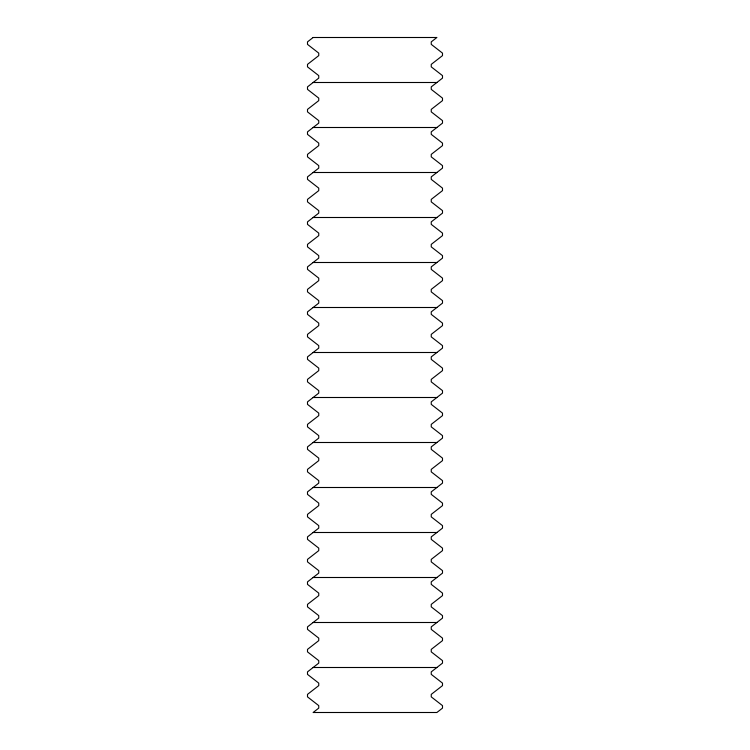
<?xml version="1.0" encoding="UTF-8"?>
<svg xmlns="http://www.w3.org/2000/svg" width="750" height="750" viewBox="0 0 750 750"><rect width="100%" height="100%" fill="white"/><g stroke="black" fill="none" stroke-linecap="round" stroke-linejoin="round"><path stroke-width="1.12" d="M313.125 82.5L436.875 82.5M313.125 127.5L436.875 127.5M313.125 172.5L436.875 172.5M313.125 217.5L436.875 217.5M313.125 262.5L436.875 262.5M313.125 307.5L436.875 307.5M313.125 352.5L436.875 352.5M313.125 397.5L436.875 397.5M313.125 442.5L436.875 442.5M313.125 487.5L436.875 487.5M313.125 532.5L436.875 532.5M313.125 577.5L436.875 577.5M313.125 622.5L436.875 622.5M313.125 667.5L436.875 667.5M313.125 37.5L307.5 41.878L307.5 44.372L318.75 53.128L318.75 55.622L307.5 64.378L307.5 66.872L318.75 75.628L318.75 78.122L307.5 86.878L307.5 89.372L318.75 98.128L318.75 100.622L307.5 109.378L307.5 111.872L318.75 120.628L318.75 123.122L307.5 131.878L307.5 134.372L318.75 143.128L318.75 145.622L307.5 154.378L307.5 156.872L318.75 165.628L318.75 168.122L307.5 176.878L307.5 179.372L318.75 188.128L318.75 190.622L307.5 199.378L307.5 201.872L318.75 210.628L318.75 213.122L307.5 221.878L307.5 224.372L318.75 233.128L318.75 235.622L307.5 244.378L307.5 246.872L318.75 255.628L318.75 258.122L307.5 266.878L307.5 269.372L318.75 278.128L318.75 280.622L307.5 289.378L307.5 291.872L318.75 300.628L318.75 303.122L307.5 311.878L307.5 314.372L318.75 323.128L318.75 325.622L307.5 334.378L307.5 336.872L318.75 345.628L318.75 348.122L307.5 356.878L307.5 359.372L318.75 368.128L318.75 370.622L307.5 379.378L307.5 381.872L318.75 390.628L318.75 393.122L307.5 401.878L307.5 404.372L318.75 413.128L318.75 415.622L307.5 424.378L307.5 426.872L318.75 435.628L318.75 438.122L307.5 446.878L307.5 449.372L318.75 458.128L318.75 460.622L307.5 469.378L307.5 471.872L318.75 480.628L318.75 483.122L307.5 491.878L307.5 494.372L318.75 503.128L318.75 505.622L307.5 514.378L307.5 516.872L318.75 525.628L318.75 528.122L307.5 536.878L307.5 539.372L318.75 548.128L318.75 550.622L307.5 559.378L307.5 561.872L318.75 570.628L318.75 573.122L307.5 581.878L307.5 584.372L318.75 593.128L318.75 595.622L307.5 604.378L307.5 606.872L318.75 615.628L318.75 618.122L307.5 626.878L307.5 629.372L318.75 638.128L318.75 640.622L307.5 649.378L307.5 651.872L318.75 660.628L318.75 663.122L307.5 671.878L307.5 674.372L318.75 683.128L318.75 685.622L307.5 694.378L307.5 696.872L318.75 705.628L318.75 708.122L313.125 712.5L436.875 712.5L442.5 708.122L442.5 705.628L431.25 696.872L431.25 694.378L442.5 685.622L442.5 683.128L431.25 674.372L431.25 671.878L442.5 663.122L442.5 660.628L431.25 651.872L431.25 649.378L442.5 640.622L442.5 638.128L431.25 629.372L431.25 626.878L442.5 618.122L442.5 615.628L431.25 606.872L431.25 604.378L442.5 595.622L442.5 593.128L431.25 584.372L431.25 581.878L442.5 573.122L442.5 570.628L431.25 561.872L431.25 559.378L442.5 550.622L442.5 548.128L431.25 539.372L431.25 536.878L442.5 528.122L442.5 525.628L431.25 516.872L431.25 514.378L442.5 505.622L442.5 503.128L431.25 494.372L431.25 491.878L442.5 483.122L442.5 480.628L431.25 471.872L431.25 469.378L442.5 460.622L442.5 458.128L431.25 449.372L431.25 446.878L442.5 438.122L442.5 435.628L431.25 426.872L431.25 424.378L442.5 415.622L442.5 413.128L431.25 404.372L431.25 401.878L442.5 393.122L442.5 390.628L431.25 381.872L431.25 379.378L442.5 370.622L442.5 368.128L431.25 359.372L431.25 356.878L442.5 348.122L442.5 345.628L431.25 336.872L431.25 334.378L442.5 325.622L442.5 323.128L431.25 314.372L431.25 311.878L442.5 303.122L442.5 300.628L431.25 291.872L431.25 289.378L442.5 280.622L442.5 278.128L431.25 269.372L431.25 266.878L442.5 258.122L442.5 255.628L431.25 246.872L431.25 244.378L442.5 235.622L442.5 233.128L431.25 224.372L431.25 221.878L442.5 213.122L442.5 210.628L431.25 201.872L431.25 199.378L442.5 190.622L442.5 188.128L431.25 179.372L431.25 176.878L442.5 168.122L442.5 165.628L431.25 156.872L431.25 154.378L442.5 145.622L442.5 143.128L431.25 134.372L431.25 131.878L442.5 123.122L442.5 120.628L431.25 111.872L431.25 109.378L442.5 100.622L442.5 98.128L431.25 89.372L431.25 86.878L442.5 78.122L442.5 75.628L431.25 66.872L431.25 64.378L442.5 55.622L442.5 53.128L431.25 44.372L431.25 41.878L436.875 37.5L313.125 37.5"/></g></svg>
